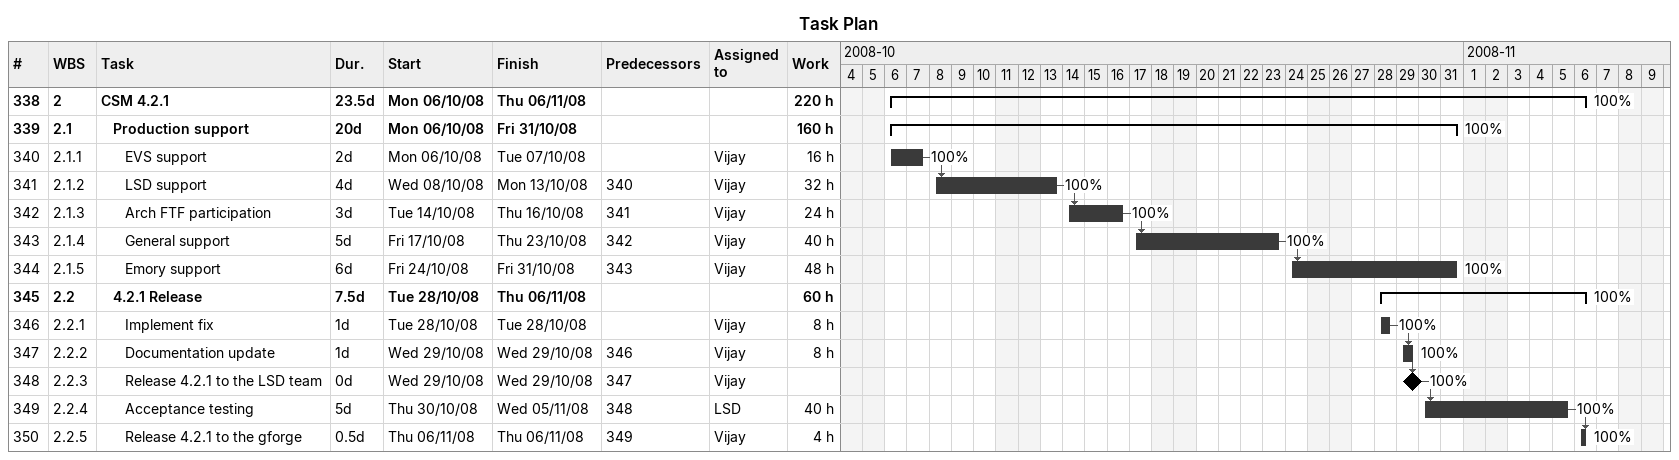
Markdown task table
Task Plan

| ID | WBS | Task | Duration | Start | Finish | Predecessors | Resources | % complete | Work (h) |
|---|---|---|---|---|---|---|---|---|---|
| 338 | 2 | **CSM 4.2.1** | 23.5d | 2008-10-06 | 2008-11-06 |  |  | 100 | 220 |
| 339 | 2.1 | **Production support** | 20d | 2008-10-06 | 2008-10-31 |  |  | 100 | 160 |
| 340 | 2.1.1 | EVS support | 2d | 2008-10-06 | 2008-10-07 |  | Vijay | 100 | 16 |
| 341 | 2.1.2 | LSD support | 4d | 2008-10-08 | 2008-10-13 | 340 | Vijay | 100 | 32 |
| 342 | 2.1.3 | Arch FTF participation | 3d | 2008-10-14 | 2008-10-16 | 341 | Vijay | 100 | 24 |
| 343 | 2.1.4 | General support | 5d | 2008-10-17 | 2008-10-23 | 342 | Vijay | 100 | 40 |
| 344 | 2.1.5 | Emory support | 6d | 2008-10-24 | 2008-10-31 | 343 | Vijay | 100 | 48 |
| 345 | 2.2 | **4.2.1 Release** | 7.5d | 2008-10-28 | 2008-11-06 |  |  | 100 | 60 |
| 346 | 2.2.1 | Implement fix | 1d | 2008-10-28 | 2008-10-28 |  | Vijay | 100 | 8 |
| 347 | 2.2.2 | Documentation update | 1d | 2008-10-29 | 2008-10-29 | 346 | Vijay | 100 | 8 |
| 348 | 2.2.3 | Release 4.2.1 to the LSD team | 0d | 2008-10-29 | 2008-10-29 | 347 | Vijay | 100 |  |
| 349 | 2.2.4 | Acceptance testing | 5d | 2008-10-30 | 2008-11-05 | 348 | LSD | 100 | 40 |
| 350 | 2.2.5 | Release 4.2.1 to the gforge | 0.5d | 2008-11-06 | 2008-11-06 | 349 | Vijay | 100 | 4 |
